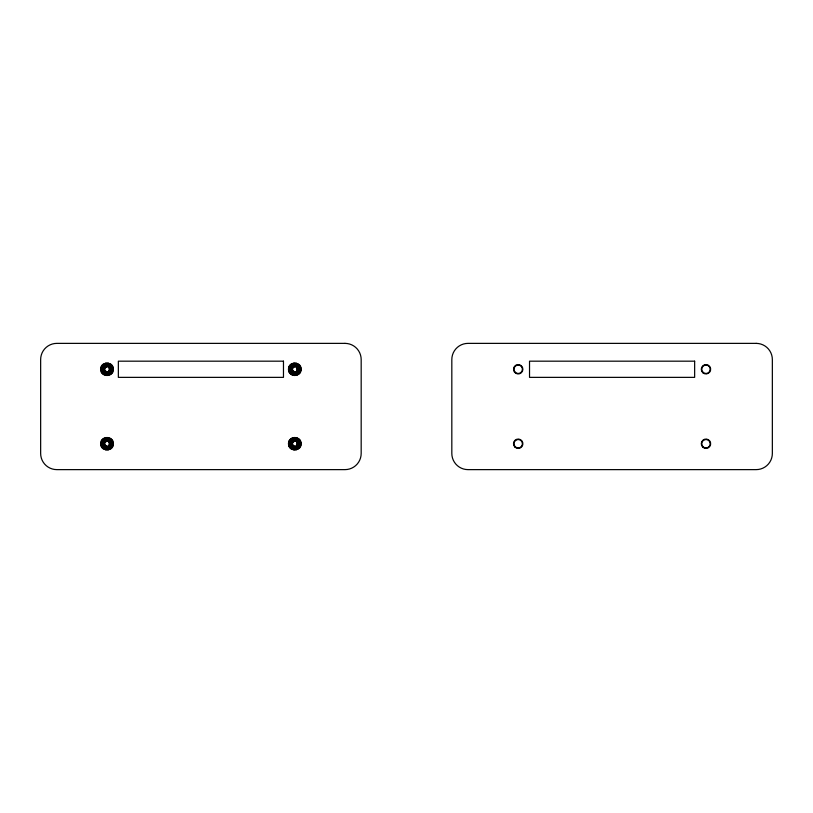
<?xml version="1.0" encoding="UTF-8"?>
<svg xmlns="http://www.w3.org/2000/svg" width="813" height="813" viewBox="0 0 813 813"><rect width="100%" height="100%" fill="white"/><g stroke="black" fill="none" stroke-linecap="round" stroke-linejoin="round"><path stroke-width="1.22" d="M100.7 369.265C100.365 361.135 113.678 361.135 113.342 369.265C113.678 377.395 100.365 377.395 100.7 369.265L102.408 369.265C102.164 375.2 111.879 375.2 111.635 369.265C111.879 363.33 102.164 363.33 102.408 369.265M102.733 369.265C102.509 363.746 111.533 363.746 111.31 369.265C111.533 374.783 102.509 374.783 102.733 369.265L104.44 369.265C110.741 359.336 110.741 379.193 104.44 369.265M100.7 443.735C100.365 435.605 113.678 435.605 113.342 443.735C113.678 451.865 100.365 451.865 100.7 443.735L102.408 443.735C102.164 437.801 111.879 437.801 111.635 443.735C111.879 449.67 102.164 449.67 102.408 443.735M102.733 443.735C102.509 438.217 111.533 438.217 111.31 443.735C111.533 449.254 102.509 449.254 102.733 443.735L104.44 443.735C110.741 433.807 110.741 453.664 104.44 443.735M288.483 369.265C288.148 361.135 301.46 361.135 301.125 369.265C301.46 377.395 288.148 377.395 288.483 369.265L290.19 369.265C289.946 363.33 299.662 363.33 299.418 369.265C299.662 375.2 289.946 375.2 290.19 369.265M290.515 369.265C290.292 363.746 299.316 363.746 299.093 369.265C299.316 374.783 290.292 374.783 290.515 369.265L292.223 369.265C298.523 359.336 298.523 379.193 292.223 369.265M288.483 443.735C288.148 435.605 301.46 435.605 301.125 443.735C301.46 451.865 288.148 451.865 288.483 443.735L290.19 443.735C289.946 437.801 299.662 437.801 299.418 443.735C299.662 449.67 289.946 449.67 290.19 443.735M290.515 443.735C290.292 438.217 299.316 438.217 299.093 443.735C299.316 449.254 290.292 449.254 290.515 443.735L292.223 443.735C298.523 433.807 298.523 453.664 292.223 443.735M105.619 375.433L105.995 373.767M106.066 373.452L106.442 371.785M107.59 366.754L107.977 365.088M108.048 364.773L108.424 363.106M105.619 449.894L105.995 448.227M106.066 447.912L106.442 446.246M107.59 441.215L107.977 439.548M108.048 439.233L108.424 437.567M293.391 375.433L293.778 373.767M293.849 373.452L294.225 371.785M295.373 366.754L295.759 365.088M295.83 364.773L296.206 363.106M293.391 449.894L293.778 448.227M293.849 447.912L294.225 446.246M295.373 441.215L295.759 439.548M295.83 439.233L296.206 437.567M104.277 374.966L105.019 373.421M105.162 373.137L105.903 371.592M108.139 366.948L108.881 365.403M109.023 365.108L109.765 363.574M104.277 449.426L105.019 447.892M105.162 447.597L105.903 446.052M108.139 441.408L108.881 439.863M109.023 439.579L109.765 438.034M292.06 374.966L292.802 373.421M292.944 373.137L293.686 371.592M295.922 366.948L296.664 365.403M296.806 365.108L297.548 363.574M292.06 449.426L292.802 447.892M292.944 447.597L293.686 446.052M295.922 441.408L296.664 439.863M296.806 439.579L297.548 438.034M103.078 374.214L104.145 372.872M104.349 372.618L105.416 371.287M108.627 367.252L109.694 365.911M109.897 365.657L110.964 364.326M103.078 448.674L104.145 447.343M104.349 447.089L105.416 445.748M108.627 441.713L109.694 440.382M109.897 440.128L110.964 438.786M290.861 374.214L291.928 372.872M292.131 372.618L293.198 371.287M296.41 367.252L297.477 365.911M297.68 365.657L298.747 364.326M290.861 448.674L291.928 447.343M292.131 447.089L293.198 445.748M296.41 441.713L297.477 440.382M297.68 440.128L298.747 438.786M102.072 373.208L103.414 372.141M103.668 371.937L104.999 370.88M109.033 367.659L110.375 366.592M110.629 366.389L111.96 365.322M102.072 447.678L103.414 446.611M103.668 446.408L104.999 445.341M109.033 442.12L110.375 441.063M110.629 440.859L111.96 439.792M289.855 373.208L291.196 372.141M291.45 371.937L292.782 370.88M296.816 367.659L298.158 366.592M298.412 366.389L299.743 365.322M289.855 447.678L291.196 446.611M291.45 446.408L292.782 445.341M296.816 442.12L298.158 441.063M298.412 440.859L299.743 439.792M101.32 372.008L102.865 371.267M103.16 371.124L104.694 370.382M109.349 368.147L110.883 367.405M111.178 367.263L112.722 366.521M101.32 446.479L102.865 445.737M103.16 445.595L104.694 444.853M109.349 442.618L110.883 441.876M111.178 441.733L112.722 440.992M289.103 372.008L290.648 371.267M290.942 371.124L292.477 370.382M297.131 368.147L298.666 367.405M298.96 367.263L300.495 366.521M289.103 446.479L290.648 445.737M290.942 445.595L292.477 444.853M297.131 442.618L298.666 441.876M298.96 441.733L300.495 440.992M100.853 370.677L102.519 370.291M102.834 370.22L104.501 369.844M109.531 368.696L111.208 368.309M111.523 368.238L113.19 367.862M288.635 370.677L290.302 370.291M290.617 370.22L292.284 369.844M297.314 368.696L298.981 368.309M299.296 368.238L300.962 367.862M100.853 445.138L102.519 444.762M102.834 444.691L104.501 444.305M109.531 443.156L111.208 442.78M111.523 442.709L113.19 442.323M288.635 445.138L290.302 444.762M290.617 444.691L292.284 444.305M297.314 443.156L298.981 442.78M299.296 442.709L300.962 442.323M109.603 369.265L111.31 369.265M111.635 369.265L113.342 369.265M297.385 369.265L299.093 369.265M299.418 369.265L301.125 369.265M109.603 443.735L111.31 443.735M111.635 443.735L113.342 443.735M297.385 443.735L299.093 443.735M299.418 443.735L301.125 443.735M288.635 367.862L290.302 368.238M290.617 368.309L292.284 368.696M297.314 369.844L298.981 370.22M299.296 370.291L300.962 370.677M100.853 367.862L102.519 368.238M102.834 368.309L104.501 368.696M109.531 369.844L111.208 370.22M111.523 370.291L113.19 370.677M288.635 442.323L290.302 442.709M290.617 442.78L292.284 443.156M297.314 444.305L298.981 444.691M299.296 444.762L300.962 445.138M100.853 442.323L102.519 442.709M102.834 442.78L104.501 443.156M109.531 444.305L111.208 444.691M111.523 444.762L113.19 445.138M289.103 366.521L290.648 367.263M290.942 367.405L292.477 368.147M297.131 370.382L298.666 371.124M298.96 371.267L300.495 372.008M289.103 440.992L290.648 441.733M290.942 441.876L292.477 442.618M297.131 444.853L298.666 445.595M298.96 445.737L300.495 446.479M101.32 366.521L102.865 367.263M103.16 367.405L104.694 368.147M109.349 370.382L110.883 371.124M111.178 371.267L112.722 372.008M101.32 440.992L102.865 441.733M103.16 441.876L104.694 442.618M109.349 444.853L110.883 445.595M111.178 445.737L112.722 446.479M289.855 365.322L291.196 366.389M291.45 366.592L292.782 367.659M296.816 370.88L298.158 371.937M298.412 372.141L299.743 373.208M289.855 439.792L291.196 440.859M291.45 441.063L292.782 442.12M296.816 445.341L298.158 446.408M298.412 446.611L299.743 447.678M102.072 365.322L103.414 366.389M103.668 366.592L104.999 367.659M109.033 370.88L110.375 371.937M110.629 372.141L111.96 373.208M102.072 439.792L103.414 440.859M103.668 441.063L104.999 442.12M109.033 445.341L110.375 446.408M110.629 446.611L111.96 447.678M290.861 364.326L291.928 365.657M292.131 365.911L293.198 367.252M296.41 371.287L297.477 372.618M297.68 372.872L298.747 374.214M290.861 438.786L291.928 440.128M292.131 440.382L293.198 441.713M296.41 445.748L297.477 447.089M297.68 447.343L298.747 448.674M103.078 364.326L104.145 365.657M104.349 365.911L105.416 367.252M108.627 371.287L109.694 372.618M109.897 372.872L110.964 374.214M103.078 438.786L104.145 440.128M104.349 440.382L105.416 441.713M108.627 445.748L109.694 447.089M109.897 447.343L110.964 448.674M292.06 363.574L292.802 365.108M292.944 365.403L293.686 366.948M295.922 371.592L296.664 373.137M296.806 373.421L297.548 374.966M292.06 438.034L292.802 439.579M292.944 439.863L293.686 441.408M295.922 446.052L296.664 447.597M296.806 447.892L297.548 449.426M104.277 363.574L105.019 365.108M105.162 365.403L105.903 366.948M108.139 371.592L108.881 373.137M109.023 373.421L109.765 374.966M104.277 438.034L105.019 439.579M105.162 439.863L105.903 441.408M108.139 446.052L108.881 447.597M109.023 447.892L109.765 449.426M293.391 363.106L293.778 364.773M293.849 365.088L294.225 366.754M295.373 371.785L295.759 373.452M295.83 373.767L296.206 375.433M293.391 437.567L293.778 439.233M293.849 439.548L294.225 441.215M295.373 446.246L295.759 447.912M295.83 448.227L296.206 449.894M105.619 363.106L105.995 364.773M106.066 365.088L106.442 366.754M107.59 371.785L107.977 373.452M108.048 373.767L108.424 375.433M105.619 437.567L105.995 439.233M106.066 439.548L106.442 441.215M107.59 446.246L107.977 447.912M108.048 448.227L108.424 449.894M294.804 362.944L294.804 364.651M294.804 364.976L294.804 366.683M294.804 371.846L294.804 373.553M294.804 373.878L294.804 375.596M294.804 437.404L294.804 439.122M294.804 439.447L294.804 441.154M294.804 446.317L294.804 448.024M294.804 448.349L294.804 450.056M107.021 362.944L107.021 364.651M107.021 364.976L107.021 366.683M107.021 371.846L107.021 373.553M107.021 373.878L107.021 375.596M107.021 437.404L107.021 439.122M107.021 439.447L107.021 441.154M107.021 446.317L107.021 448.024M107.021 448.349L107.021 450.056M344.986 343.371L56.839 343.371A16.189 16.189 0 0 0 40.65 359.559L40.65 453.441A16.189 16.189 0 0 0 56.839 469.629L344.986 469.629A16.189 16.189 0 0 0 361.175 453.441L361.175 359.559A16.189 16.189 0 0 0 344.986 343.371M756.161 343.371L468.014 343.371A16.189 16.189 0 0 0 451.825 359.559L451.825 453.441A16.189 16.189 0 0 0 468.014 469.629L756.161 469.629A16.189 16.189 0 0 0 772.35 453.441L772.35 359.559A16.189 16.189 0 0 0 756.161 343.371M283.473 361.175L118.352 361.175L118.352 377.364L283.473 377.364L283.473 361.175M694.648 361.175L529.527 361.175L529.527 377.364L694.648 377.364L694.648 361.175M515.33 446.815A4.207 4.207 0 0 0 522.302 444.67A4.207 4.207 0 0 0 516.956 439.711A4.207 4.207 0 0 0 515.33 446.815M515.33 372.354A4.207 4.207 0 0 0 522.302 370.2A4.207 4.207 0 0 0 516.956 365.25A4.207 4.207 0 0 0 515.33 372.354M703.113 446.815A4.207 4.207 0 0 0 710.084 444.67A4.207 4.207 0 0 0 704.739 439.711A4.207 4.207 0 0 0 703.113 446.815M703.113 372.354A4.207 4.207 0 0 0 710.084 370.2A4.207 4.207 0 0 0 704.739 365.25A4.207 4.207 0 0 0 703.113 372.354M515.005 447.17A4.695 4.695 0 0 0 522.779 444.782A4.695 4.695 0 0 0 516.814 439.244A4.695 4.695 0 0 0 515.005 447.17M515.849 373.33A4.695 4.695 0 0 0 522.891 369.265A4.695 4.695 0 0 0 515.849 365.2A4.695 4.695 0 0 0 515.849 373.33M702.788 447.17A4.695 4.695 0 0 0 710.552 444.782A4.695 4.695 0 0 0 704.597 439.244A4.695 4.695 0 0 0 702.788 447.17M702.788 372.71A4.695 4.695 0 0 0 710.552 370.311A4.695 4.695 0 0 0 704.597 364.783A4.695 4.695 0 0 0 702.788 372.71"/></g></svg>
